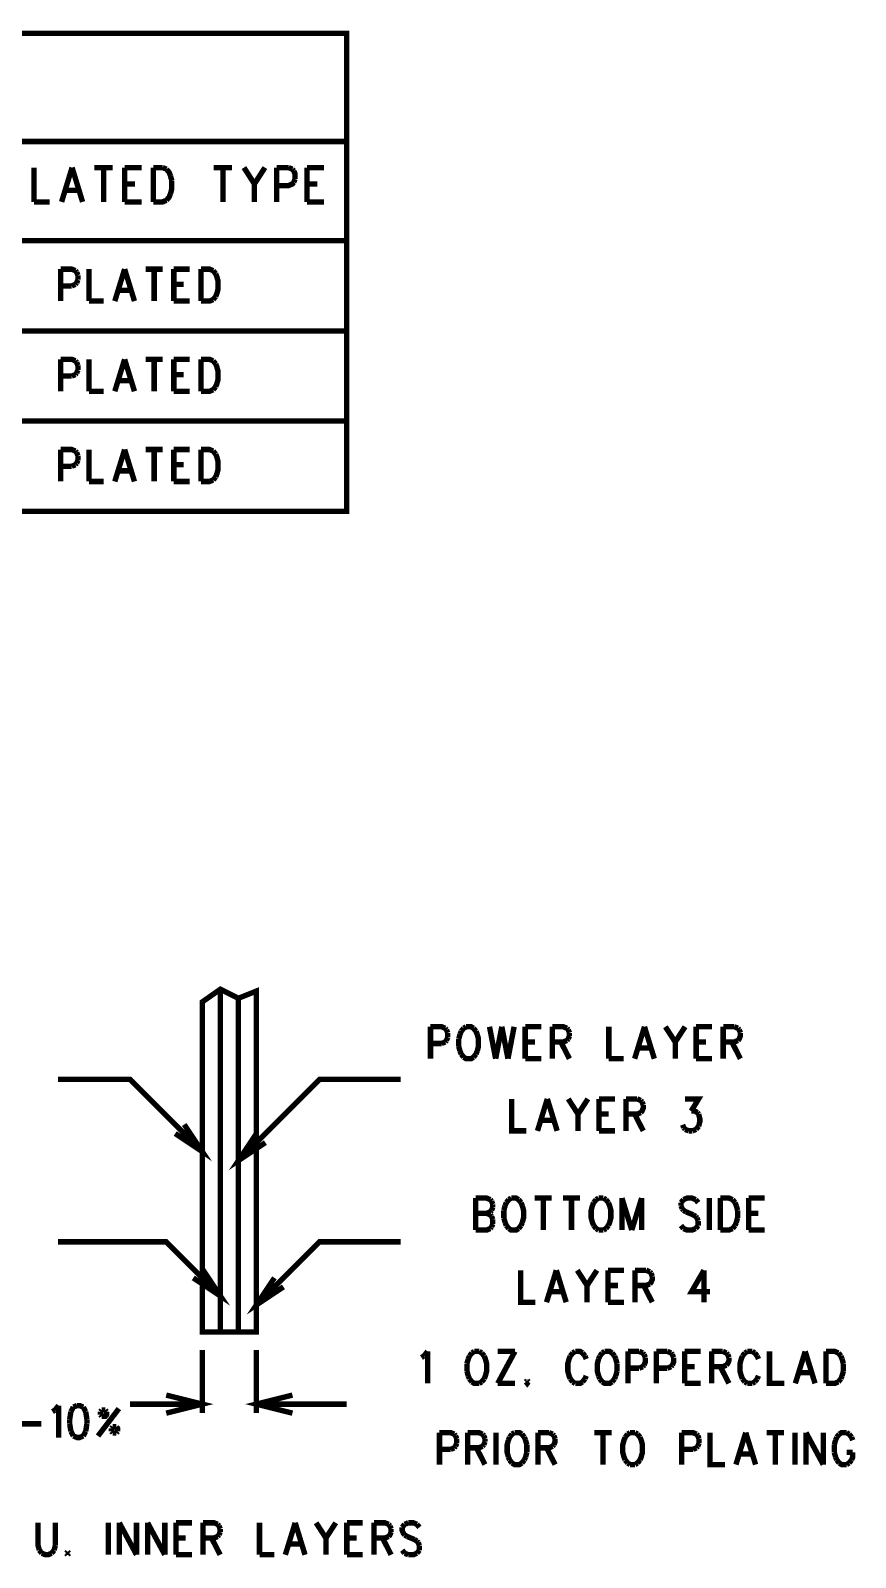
# Model space of a CAD drawing. Extents: x 5.82 to 15.01, y 4.82 to 9.83.
# Drawn here: x 12.724 to 15.01, y 5.375 to 9.607 of the extents above; entities that cross this region are included whole.
import ezdxf

# ---------------------------------------------------------------- set-up
doc = ezdxf.new("R2010")
doc.units = 0
doc.layers.add('DD_PHO', color=1, linetype='CONTINUOUS')

msp = doc.modelspace()

# ---------------------------------------------------------------- linework, layer by layer
at = {"layer": 'DD_PHO', "const_width": 0.015}
for points in [[(9.95, 9.6), (9.95, 8.275), (13.6, 8.275), (13.6, 9.6), (9.95, 9.6)], [(9.95, 9.3), (13.6, 9.3)], [(12.73363, 9.22765), (12.73363, 9.1325)], [(12.83909, 9.22765), (12.81, 9.1325)], [(12.83909, 9.22765), (12.86818, 9.1325)], [(12.9009, 9.22765), (12.95181, 9.22765)], [(12.92636, 9.22765), (12.92636, 9.1325)], [(12.98454, 9.22765), (12.98454, 9.1325)], [(12.98454, 9.22765), (13.03181, 9.22765)], [(13.06454, 9.22765), (13.06454, 9.1325)], [(13.06454, 9.22765), (13.09, 9.22765)], [(13.09, 9.22765), (13.1009, 9.22312)], [(13.1009, 9.22312), (13.10818, 9.21406), (13.11181, 9.205)], [(13.23181, 9.22765), (13.28272, 9.22765)], [(13.25727, 9.22765), (13.25727, 9.1325)], [(13.31545, 9.22765), (13.34454, 9.18234)], [(13.37363, 9.22765), (13.34454, 9.18234)], [(13.40636, 9.22765), (13.40636, 9.1325)], [(13.40636, 9.22765), (13.43909, 9.22765)], [(13.43909, 9.22765), (13.45, 9.22312)], [(13.45, 9.22312), (13.45363, 9.21859)], [(13.49, 9.22765), (13.49, 9.1325)], [(13.49, 9.22765), (13.53727, 9.22765)], [(12.98454, 9.18234), (13.01363, 9.18234)], [(13.11181, 9.205), (13.11545, 9.1914)], [(13.11545, 9.1914), (13.11545, 9.16875), (13.11181, 9.15515)], [(13.34454, 9.18234), (13.34454, 9.1325)], [(13.45363, 9.18687), (13.45, 9.18234), (13.43909, 9.17781), (13.40636, 9.17781)], [(13.45363, 9.21859), (13.45727, 9.20953), (13.45727, 9.19593)], [(13.45727, 9.19593), (13.45363, 9.18687)], [(13.49, 9.18234), (13.51909, 9.18234)], [(12.8209, 9.16421), (12.85727, 9.16421)], [(13.1009, 9.13703), (13.09, 9.1325), (13.06454, 9.1325)], [(13.11181, 9.15515), (13.10818, 9.14609), (13.1009, 9.13703)], [(12.73363, 9.1325), (12.77727, 9.1325)], [(12.98454, 9.1325), (13.03181, 9.1325)], [(13.49, 9.1325), (13.53727, 9.1325)], [(13.6, 9.025), (9.95, 9.025)], [(12.8075, 8.94609), (12.8075, 8.8575)], [(12.8075, 8.94609), (12.83818, 8.94609), (12.8484, 8.94187)], [(12.8484, 8.94187), (12.85181, 8.93765)], [(12.85181, 8.93765), (12.85522, 8.92921)], [(12.85522, 8.92921), (12.85522, 8.91656)], [(12.8859, 8.94609), (12.8859, 8.8575)], [(12.98477, 8.94609), (12.9575, 8.8575)], [(12.98477, 8.94609), (13.01204, 8.8575)], [(13.04272, 8.94609), (13.09045, 8.94609)], [(13.06659, 8.94609), (13.06659, 8.8575)], [(13.12113, 8.94609), (13.12113, 8.8575)], [(13.12113, 8.94609), (13.16545, 8.94609)], [(13.19613, 8.94609), (13.19613, 8.8575)], [(13.19613, 8.94609), (13.22, 8.94609), (13.23022, 8.94187)], [(13.23022, 8.94187), (13.23704, 8.93343)], [(13.23704, 8.93343), (13.24045, 8.925), (13.24386, 8.91234), (13.24386, 8.89125), (13.24045, 8.87859), (13.23704, 8.87015)], [(12.83818, 8.89968), (12.8075, 8.89968)], [(12.8484, 8.9039), (12.83818, 8.89968)], [(12.85181, 8.90812), (12.8484, 8.9039)], [(12.85522, 8.91656), (12.85181, 8.90812)], [(12.96772, 8.88703), (13.00181, 8.88703)], [(13.12113, 8.9039), (13.1484, 8.9039)], [(12.8859, 8.8575), (12.92681, 8.8575)], [(13.12113, 8.8575), (13.16545, 8.8575)], [(13.23022, 8.86171), (13.22, 8.8575), (13.19613, 8.8575)], [(13.23704, 8.87015), (13.23022, 8.86171)], [(9.95, 8.775), (13.6, 8.775)], [(12.8075, 8.69609), (12.8075, 8.6075)], [(12.8075, 8.69609), (12.83818, 8.69609), (12.8484, 8.69187)], [(12.8484, 8.69187), (12.85181, 8.68765)], [(12.85181, 8.68765), (12.85522, 8.67921)], [(12.85522, 8.67921), (12.85522, 8.66656)], [(12.8859, 8.69609), (12.8859, 8.6075)], [(12.98477, 8.69609), (12.9575, 8.6075)], [(12.98477, 8.69609), (13.01204, 8.6075)], [(13.04272, 8.69609), (13.09045, 8.69609)], [(13.06659, 8.69609), (13.06659, 8.6075)], [(13.12113, 8.69609), (13.12113, 8.6075)], [(13.12113, 8.69609), (13.16545, 8.69609)], [(13.19613, 8.69609), (13.19613, 8.6075)], [(13.19613, 8.69609), (13.22, 8.69609), (13.23022, 8.69187)], [(13.23022, 8.69187), (13.23704, 8.68343)], [(13.23704, 8.68343), (13.24045, 8.675), (13.24386, 8.66234), (13.24386, 8.64125), (13.24045, 8.62859), (13.23704, 8.62015)], [(12.83818, 8.64968), (12.8075, 8.64968)], [(12.8484, 8.6539), (12.83818, 8.64968)], [(12.85181, 8.65812), (12.8484, 8.6539)], [(12.85522, 8.66656), (12.85181, 8.65812)], [(12.96772, 8.63703), (13.00181, 8.63703)], [(13.12113, 8.6539), (13.1484, 8.6539)], [(12.8859, 8.6075), (12.92681, 8.6075)], [(13.12113, 8.6075), (13.16545, 8.6075)], [(13.23022, 8.61171), (13.22, 8.6075), (13.19613, 8.6075)], [(13.23704, 8.62015), (13.23022, 8.61171)], [(9.95, 8.525), (13.6, 8.525)], [(12.8075, 8.44609), (12.8075, 8.3575)], [(12.8075, 8.44609), (12.83818, 8.44609), (12.8484, 8.44187)], [(12.8484, 8.44187), (12.85181, 8.43765)], [(12.85181, 8.43765), (12.85522, 8.42921)], [(12.85522, 8.41656), (12.85181, 8.40812)], [(12.85522, 8.42921), (12.85522, 8.41656)], [(12.8859, 8.44609), (12.8859, 8.3575)], [(12.98477, 8.44609), (12.9575, 8.3575)], [(12.98477, 8.44609), (13.01204, 8.3575)], [(13.04272, 8.44609), (13.09045, 8.44609)], [(13.06659, 8.44609), (13.06659, 8.3575)], [(13.12113, 8.44609), (13.12113, 8.3575)], [(13.12113, 8.44609), (13.16545, 8.44609)], [(13.19613, 8.44609), (13.19613, 8.3575)], [(13.19613, 8.44609), (13.22, 8.44609), (13.23022, 8.44187)], [(13.23022, 8.44187), (13.23704, 8.43343)], [(13.23704, 8.43343), (13.24045, 8.425), (13.24386, 8.41234), (13.24386, 8.39125), (13.24045, 8.37859), (13.23704, 8.37015)], [(12.83818, 8.39968), (12.8075, 8.39968)], [(12.8484, 8.4039), (12.83818, 8.39968)], [(12.85181, 8.40812), (12.8484, 8.4039)], [(12.96772, 8.38703), (13.00181, 8.38703)], [(13.12113, 8.4039), (13.1484, 8.4039)], [(12.8859, 8.3575), (12.92681, 8.3575)], [(13.12113, 8.3575), (13.16545, 8.3575)], [(13.23022, 8.36171), (13.22, 8.3575), (13.19613, 8.3575)], [(13.23704, 8.37015), (13.23022, 8.36171)], [(13.2, 6), (13.2, 6.915), (13.25, 6.95), (13.3, 6.925), (13.35, 6.945), (13.35, 6), (13.2, 6)], [(13.25, 6.95), (13.25, 6)], [(13.3, 6.925), (13.3, 6)], [(13.8325, 6.84609), (13.8325, 6.7575)], [(13.8325, 6.84609), (13.86318, 6.84609), (13.8734, 6.84187)], [(13.8734, 6.84187), (13.87681, 6.83765)], [(13.87681, 6.80812), (13.8734, 6.8039)], [(13.87681, 6.83765), (13.88022, 6.82921)], [(13.88022, 6.81656), (13.87681, 6.80812)], [(13.88022, 6.82921), (13.88022, 6.81656)], [(13.91431, 6.825), (13.9109, 6.81234)], [(13.9109, 6.81234), (13.9109, 6.79125)], [(13.91772, 6.83343), (13.91431, 6.825)], [(13.92454, 6.84187), (13.91772, 6.83343)], [(13.93136, 6.84609), (13.92454, 6.84187)], [(13.95181, 6.84187), (13.945, 6.84609), (13.93136, 6.84609)], [(13.95863, 6.83343), (13.95181, 6.84187)], [(13.96204, 6.825), (13.95863, 6.83343)], [(13.96204, 6.77859), (13.96545, 6.79125), (13.96545, 6.81234), (13.96204, 6.825)], [(13.99613, 6.84609), (14.01318, 6.7575)], [(14.03022, 6.84609), (14.01318, 6.7575)], [(14.03022, 6.84609), (14.04727, 6.7575)], [(14.06431, 6.84609), (14.04727, 6.7575)], [(14.095, 6.84609), (14.095, 6.7575)], [(14.095, 6.84609), (14.13931, 6.84609)], [(14.17, 6.84609), (14.17, 6.7575)], [(14.17, 6.84609), (14.20068, 6.84609), (14.2109, 6.84187)], [(14.2109, 6.80812), (14.20068, 6.8039)], [(14.2109, 6.84187), (14.21431, 6.83765)], [(14.21431, 6.81234), (14.2109, 6.80812)], [(14.21431, 6.83765), (14.21772, 6.82921)], [(14.21772, 6.82078), (14.21431, 6.81234)], [(14.21772, 6.82921), (14.21772, 6.82078)], [(14.32681, 6.84609), (14.32681, 6.7575)], [(14.42568, 6.84609), (14.3984, 6.7575)], [(14.42568, 6.84609), (14.45295, 6.7575)], [(14.48363, 6.84609), (14.5109, 6.8039)], [(14.53818, 6.84609), (14.5109, 6.8039)], [(14.56886, 6.84609), (14.56886, 6.7575)], [(14.56886, 6.84609), (14.61318, 6.84609)], [(14.64386, 6.84609), (14.64386, 6.7575)], [(14.64386, 6.84609), (14.67454, 6.84609)], [(14.67454, 6.84609), (14.68477, 6.84187)], [(14.68477, 6.80812), (14.67454, 6.8039)], [(14.68477, 6.84187), (14.68818, 6.83765)], [(14.69159, 6.82921), (14.69159, 6.82078), (14.68818, 6.81234), (14.68477, 6.80812)], [(14.68818, 6.83765), (14.69159, 6.82921)], [(13.86318, 6.79968), (13.8325, 6.79968)], [(13.8734, 6.8039), (13.86318, 6.79968)], [(13.9109, 6.79125), (13.91431, 6.77859)], [(13.91431, 6.77859), (13.91772, 6.77015)], [(13.91772, 6.77015), (13.92454, 6.76171)], [(13.95181, 6.76171), (13.95863, 6.77015)], [(13.95863, 6.77015), (13.96204, 6.77859)], [(14.095, 6.8039), (14.12227, 6.8039)], [(14.20068, 6.8039), (14.17, 6.8039)], [(14.19386, 6.8039), (14.21772, 6.7575)], [(14.40863, 6.78703), (14.44272, 6.78703)], [(14.5109, 6.8039), (14.5109, 6.7575)], [(14.56886, 6.8039), (14.59613, 6.8039)], [(14.67454, 6.8039), (14.64386, 6.8039)], [(14.66772, 6.8039), (14.69159, 6.7575)], [(13.92454, 6.76171), (13.93136, 6.7575), (13.945, 6.7575), (13.95181, 6.76171)], [(14.095, 6.7575), (14.13931, 6.7575)], [(14.32681, 6.7575), (14.36772, 6.7575)], [(14.56886, 6.7575), (14.61318, 6.7575)], [(12.8, 6.7), (13, 6.7), (13.2, 6.5)], [(13.75, 6.7), (13.525, 6.7), (13.3, 6.475)], [(14.0575, 6.64609), (14.0575, 6.5575), (14.0984, 6.5575)], [(14.15636, 6.64609), (14.12909, 6.5575)], [(14.15636, 6.64609), (14.18363, 6.5575)], [(14.21431, 6.64609), (14.24159, 6.6039)], [(14.26886, 6.64609), (14.24159, 6.6039)], [(14.29954, 6.64609), (14.29954, 6.5575)], [(14.29954, 6.64609), (14.34386, 6.64609)], [(14.37454, 6.64609), (14.37454, 6.5575)], [(14.37454, 6.64609), (14.40522, 6.64609)], [(14.40522, 6.64609), (14.41545, 6.64187)], [(14.41545, 6.64187), (14.41886, 6.63765)], [(14.41886, 6.63765), (14.42227, 6.62921)], [(14.53818, 6.64609), (14.57568, 6.64609), (14.55522, 6.61234)], [(14.24159, 6.6039), (14.24159, 6.5575)], [(14.29954, 6.6039), (14.32681, 6.6039)], [(14.40522, 6.6039), (14.37454, 6.6039)], [(14.3984, 6.6039), (14.42227, 6.5575)], [(14.41545, 6.60812), (14.40522, 6.6039)], [(14.42227, 6.62921), (14.42227, 6.62078), (14.41886, 6.61234), (14.41545, 6.60812)], [(14.55522, 6.61234), (14.56545, 6.61234), (14.57227, 6.60812)], [(14.57227, 6.60812), (14.57568, 6.6039)], [(14.57568, 6.6039), (14.57909, 6.59125), (14.57909, 6.58281), (14.57568, 6.57015)], [(13.15, 6.575), (13.2, 6.5), (13.125, 6.55)], [(14.13931, 6.58703), (14.1734, 6.58703)], [(14.29954, 6.5575), (14.34386, 6.5575)], [(14.53477, 6.56593), (14.53136, 6.57437)], [(14.53818, 6.56171), (14.53477, 6.56593)], [(14.5484, 6.5575), (14.53818, 6.56171)], [(14.55863, 6.5575), (14.5484, 6.5575)], [(14.56886, 6.56171), (14.55863, 6.5575)], [(14.57568, 6.57015), (14.56886, 6.56171)], [(13.35, 6.55), (13.3, 6.475), (13.375, 6.525)], [(13.9575, 6.37109), (13.9575, 6.2825)], [(13.9575, 6.37109), (13.98818, 6.37109), (13.9984, 6.36687)], [(13.9984, 6.36687), (14.00181, 6.36265)], [(14.00181, 6.36265), (14.00522, 6.35421)], [(14.00522, 6.34578), (14.00181, 6.33734)], [(14.00522, 6.35421), (14.00522, 6.34578)], [(14.03931, 6.35), (14.0359, 6.33734)], [(14.04272, 6.35843), (14.03931, 6.35)], [(14.04954, 6.36687), (14.04272, 6.35843)], [(14.05636, 6.37109), (14.04954, 6.36687)], [(14.07681, 6.36687), (14.07, 6.37109), (14.05636, 6.37109)], [(14.08363, 6.35843), (14.07681, 6.36687)], [(14.08704, 6.35), (14.08363, 6.35843)], [(14.08704, 6.30359), (14.09045, 6.31625), (14.09045, 6.33734), (14.08704, 6.35)], [(14.12113, 6.37109), (14.16886, 6.37109)], [(14.145, 6.37109), (14.145, 6.2825)], [(14.19954, 6.37109), (14.24727, 6.37109)], [(14.2234, 6.37109), (14.2234, 6.2825)], [(14.28477, 6.35843), (14.28136, 6.35), (14.27795, 6.33734), (14.27795, 6.31625), (14.28136, 6.30359), (14.28477, 6.29515)], [(14.29159, 6.36687), (14.28477, 6.35843)], [(14.2984, 6.37109), (14.29159, 6.36687)], [(14.31204, 6.37109), (14.2984, 6.37109)], [(14.31886, 6.36687), (14.31204, 6.37109)], [(14.32568, 6.35843), (14.31886, 6.36687)], [(14.32568, 6.29515), (14.32909, 6.30359), (14.3325, 6.31625), (14.3325, 6.33734), (14.32909, 6.35), (14.32568, 6.35843)], [(14.36318, 6.37109), (14.36318, 6.2825)], [(14.36318, 6.37109), (14.39045, 6.2825)], [(14.41772, 6.37109), (14.39045, 6.2825)], [(14.41772, 6.37109), (14.41772, 6.2825)], [(14.53363, 6.36687), (14.52681, 6.35843)], [(14.52681, 6.35843), (14.52681, 6.35)], [(14.52681, 6.35), (14.53022, 6.34156)], [(14.53022, 6.34156), (14.53363, 6.33734)], [(14.56772, 6.36687), (14.5575, 6.37109), (14.54386, 6.37109), (14.53363, 6.36687)], [(14.57454, 6.35843), (14.56772, 6.36687)], [(14.60522, 6.37109), (14.60522, 6.2825)], [(14.6359, 6.37109), (14.6359, 6.2825)], [(14.6359, 6.37109), (14.65977, 6.37109), (14.67, 6.36687)], [(14.67, 6.36687), (14.67681, 6.35843)], [(14.67681, 6.35843), (14.68022, 6.35)], [(14.68022, 6.35), (14.68363, 6.33734)], [(14.71431, 6.37109), (14.71431, 6.2825)], [(14.71431, 6.37109), (14.75863, 6.37109)], [(13.9575, 6.3289), (13.98818, 6.3289)], [(13.9984, 6.33312), (13.98818, 6.3289)], [(13.98818, 6.3289), (13.9984, 6.32468)], [(14.00181, 6.33734), (13.9984, 6.33312)], [(13.9984, 6.32468), (14.00181, 6.32046)], [(14.00181, 6.32046), (14.00522, 6.31203)], [(14.00522, 6.29937), (14.00181, 6.29093)], [(14.00522, 6.31203), (14.00522, 6.29937)], [(14.0359, 6.33734), (14.0359, 6.31625)], [(14.0359, 6.31625), (14.03931, 6.30359)], [(14.03931, 6.30359), (14.04272, 6.29515)], [(14.08363, 6.29515), (14.08704, 6.30359)], [(14.53363, 6.33734), (14.54045, 6.33312)], [(14.54045, 6.33312), (14.5609, 6.32468)], [(14.5609, 6.32468), (14.56772, 6.32046)], [(14.56772, 6.32046), (14.57113, 6.31625)], [(14.57113, 6.31625), (14.57454, 6.30781)], [(14.57454, 6.30781), (14.57454, 6.29515)], [(14.68022, 6.30359), (14.67681, 6.29515)], [(14.68363, 6.31625), (14.68022, 6.30359)], [(14.68363, 6.33734), (14.68363, 6.31625)], [(14.71431, 6.3289), (14.74159, 6.3289)], [(13.9984, 6.28671), (13.98818, 6.2825), (13.9575, 6.2825)], [(14.00181, 6.29093), (13.9984, 6.28671)], [(14.04272, 6.29515), (14.04954, 6.28671)], [(14.04954, 6.28671), (14.05636, 6.2825), (14.07, 6.2825), (14.07681, 6.28671)], [(14.07681, 6.28671), (14.08363, 6.29515)], [(14.28477, 6.29515), (14.29159, 6.28671)], [(14.29159, 6.28671), (14.2984, 6.2825)], [(14.2984, 6.2825), (14.31204, 6.2825)], [(14.31204, 6.2825), (14.31886, 6.28671)], [(14.31886, 6.28671), (14.32568, 6.29515)], [(14.53363, 6.28671), (14.52681, 6.29515)], [(14.56772, 6.28671), (14.5575, 6.2825), (14.54386, 6.2825), (14.53363, 6.28671)], [(14.57454, 6.29515), (14.56772, 6.28671)], [(14.67, 6.28671), (14.65977, 6.2825), (14.6359, 6.2825)], [(14.67681, 6.29515), (14.67, 6.28671)], [(14.71431, 6.2825), (14.75863, 6.2825)], [(13.25, 6.1), (13.1, 6.25), (12.8, 6.25)], [(13.35, 6.075), (13.525, 6.25), (13.75, 6.25)], [(13.2, 6.175), (13.25, 6.1), (13.175, 6.15)], [(13.4, 6.15), (13.35, 6.075), (13.425, 6.125)], [(14.0825, 6.17109), (14.0825, 6.0825), (14.1234, 6.0825)], [(14.18136, 6.17109), (14.15409, 6.0825)], [(14.18136, 6.17109), (14.20863, 6.0825)], [(14.23931, 6.17109), (14.26659, 6.1289)], [(14.29386, 6.17109), (14.26659, 6.1289)], [(14.32454, 6.17109), (14.32454, 6.0825)], [(14.32454, 6.17109), (14.36886, 6.17109)], [(14.39954, 6.17109), (14.39954, 6.0825)], [(14.39954, 6.17109), (14.43022, 6.17109)], [(14.43022, 6.17109), (14.44045, 6.16687)], [(14.44045, 6.13312), (14.43022, 6.1289)], [(14.44045, 6.16687), (14.44386, 6.16265)], [(14.44727, 6.15421), (14.44727, 6.14578), (14.44386, 6.13734), (14.44045, 6.13312)], [(14.44386, 6.16265), (14.44727, 6.15421)], [(14.59045, 6.17109), (14.55636, 6.11203), (14.6075, 6.11203)], [(14.59045, 6.17109), (14.59045, 6.0825)], [(14.16431, 6.11203), (14.1984, 6.11203)], [(14.26659, 6.1289), (14.26659, 6.0825)], [(14.32454, 6.1289), (14.35181, 6.1289)], [(14.43022, 6.1289), (14.39954, 6.1289)], [(14.4234, 6.1289), (14.44727, 6.0825)], [(14.32454, 6.0825), (14.36886, 6.0825)], [(13.2, 5.95), (13.2, 5.775)], [(13.35, 5.95), (13.35, 5.775)], [(13.8075, 5.92921), (13.81431, 5.93343)], [(13.81431, 5.93343), (13.82454, 5.94609)], [(13.82454, 5.94609), (13.82454, 5.8575)], [(13.93704, 5.925), (13.93363, 5.91234)], [(13.94045, 5.93343), (13.93704, 5.925)], [(13.94727, 5.94187), (13.94045, 5.93343)], [(13.95409, 5.94609), (13.94727, 5.94187)], [(13.96772, 5.94609), (13.95409, 5.94609)], [(13.97454, 5.94187), (13.96772, 5.94609)], [(13.98136, 5.93343), (13.97454, 5.94187)], [(13.98136, 5.87015), (13.98477, 5.87859), (13.98818, 5.89125), (13.98818, 5.91234), (13.98477, 5.925), (13.98136, 5.93343)], [(14.06659, 5.94609), (14.01886, 5.8575)], [(14.01886, 5.94609), (14.06659, 5.94609)], [(14.22, 5.93343), (14.21659, 5.925), (14.21318, 5.91234), (14.21318, 5.89125), (14.21659, 5.87859), (14.22, 5.87015)], [(14.22681, 5.94187), (14.22, 5.93343)], [(14.23363, 5.94609), (14.22681, 5.94187)], [(14.25409, 5.94187), (14.24727, 5.94609), (14.23363, 5.94609)], [(14.2609, 5.93343), (14.25409, 5.94187)], [(14.26431, 5.925), (14.2609, 5.93343)], [(14.2984, 5.925), (14.295, 5.91234), (14.295, 5.89125), (14.2984, 5.87859)], [(14.30181, 5.93343), (14.2984, 5.925)], [(14.30863, 5.94187), (14.30181, 5.93343)], [(14.31545, 5.94609), (14.30863, 5.94187)], [(14.3359, 5.94187), (14.32909, 5.94609), (14.31545, 5.94609)], [(14.34272, 5.93343), (14.3359, 5.94187)], [(14.34613, 5.925), (14.34272, 5.93343)], [(14.34954, 5.91234), (14.34613, 5.925)], [(14.38022, 5.94609), (14.38022, 5.8575)], [(14.38022, 5.94609), (14.4109, 5.94609)], [(14.4109, 5.94609), (14.42113, 5.94187)], [(14.42113, 5.94187), (14.42454, 5.93765)], [(14.42454, 5.93765), (14.42795, 5.92921)], [(14.42795, 5.92921), (14.42795, 5.91656), (14.42454, 5.90812)], [(14.45863, 5.94609), (14.45863, 5.8575)], [(14.45863, 5.94609), (14.48931, 5.94609)], [(14.48931, 5.94609), (14.49954, 5.94187)], [(14.49954, 5.94187), (14.50295, 5.93765)], [(14.50295, 5.93765), (14.50636, 5.92921)], [(14.50636, 5.92921), (14.50636, 5.91656), (14.50295, 5.90812)], [(14.53704, 5.94609), (14.53704, 5.8575)], [(14.53704, 5.94609), (14.58136, 5.94609)], [(14.61204, 5.94609), (14.61204, 5.8575)], [(14.61204, 5.94609), (14.64272, 5.94609)], [(14.64272, 5.94609), (14.65295, 5.94187)], [(14.65295, 5.94187), (14.65636, 5.93765)], [(14.65977, 5.92921), (14.65977, 5.92078), (14.65636, 5.91234), (14.65295, 5.90812)], [(14.65636, 5.93765), (14.65977, 5.92921)], [(14.69727, 5.93343), (14.69386, 5.925), (14.69045, 5.91234), (14.69045, 5.89125), (14.69386, 5.87859), (14.69727, 5.87015)], [(14.70409, 5.94187), (14.69727, 5.93343)], [(14.7109, 5.94609), (14.70409, 5.94187)], [(14.72454, 5.94609), (14.7109, 5.94609)], [(14.73136, 5.94187), (14.72454, 5.94609)], [(14.73818, 5.93343), (14.73136, 5.94187)], [(14.74159, 5.925), (14.73818, 5.93343)], [(14.77227, 5.94609), (14.77227, 5.8575), (14.81318, 5.8575)], [(14.87113, 5.94609), (14.84386, 5.8575)], [(14.87113, 5.94609), (14.8984, 5.8575)], [(14.92909, 5.94609), (14.92909, 5.8575)], [(14.92909, 5.94609), (14.95295, 5.94609), (14.96318, 5.94187)], [(14.96318, 5.94187), (14.97, 5.93343)], [(14.97, 5.93343), (14.9734, 5.925)], [(14.9734, 5.925), (14.97681, 5.91234)], [(13.93363, 5.91234), (13.93363, 5.89125)], [(13.93363, 5.89125), (13.93704, 5.87859)], [(13.93704, 5.87859), (13.94045, 5.87015)], [(14.2609, 5.87015), (14.26431, 5.87859)], [(14.2984, 5.87859), (14.30181, 5.87015)], [(14.34272, 5.87015), (14.34613, 5.87859)], [(14.34613, 5.87859), (14.34954, 5.89125)], [(14.34954, 5.89125), (14.34954, 5.91234)], [(14.4109, 5.89968), (14.38022, 5.89968)], [(14.42113, 5.9039), (14.4109, 5.89968)], [(14.42454, 5.90812), (14.42113, 5.9039)], [(14.48931, 5.89968), (14.45863, 5.89968)], [(14.49954, 5.9039), (14.48931, 5.89968)], [(14.50295, 5.90812), (14.49954, 5.9039)], [(14.53704, 5.9039), (14.56431, 5.9039)], [(14.64272, 5.9039), (14.61204, 5.9039)], [(14.6359, 5.9039), (14.65977, 5.8575)], [(14.65295, 5.90812), (14.64272, 5.9039)], [(14.73818, 5.87015), (14.74159, 5.87859)], [(14.85409, 5.88703), (14.88818, 5.88703)], [(14.9734, 5.87859), (14.97, 5.87015)], [(14.97681, 5.89125), (14.9734, 5.87859)], [(14.97681, 5.91234), (14.97681, 5.89125)], [(13.94045, 5.87015), (13.94727, 5.86171)], [(13.94727, 5.86171), (13.95409, 5.8575), (13.96772, 5.8575)], [(13.96772, 5.8575), (13.97454, 5.86171)], [(13.97454, 5.86171), (13.98136, 5.87015)], [(14.01886, 5.8575), (14.06659, 5.8575)], [(14.10068, 5.86593), (14.09727, 5.86171)], [(14.09727, 5.86171), (14.10068, 5.8575), (14.10409, 5.86171)], [(14.10409, 5.86171), (14.10068, 5.86593)], [(14.22, 5.87015), (14.22681, 5.86171)], [(14.22681, 5.86171), (14.23363, 5.8575)], [(14.23363, 5.8575), (14.24727, 5.8575), (14.25409, 5.86171)], [(14.25409, 5.86171), (14.2609, 5.87015)], [(14.30181, 5.87015), (14.30863, 5.86171)], [(14.30863, 5.86171), (14.31545, 5.8575), (14.32909, 5.8575), (14.3359, 5.86171)], [(14.3359, 5.86171), (14.34272, 5.87015)], [(14.53704, 5.8575), (14.58136, 5.8575)], [(14.69727, 5.87015), (14.70409, 5.86171)], [(14.70409, 5.86171), (14.7109, 5.8575)], [(14.7109, 5.8575), (14.72454, 5.8575)], [(14.72454, 5.8575), (14.73136, 5.86171)], [(14.73136, 5.86171), (14.73818, 5.87015)], [(14.96318, 5.86171), (14.95295, 5.8575), (14.92909, 5.8575)], [(14.97, 5.87015), (14.96318, 5.86171)], [(12.79159, 5.78343), (12.80181, 5.79609)], [(12.80181, 5.79609), (12.80181, 5.7075)], [(12.84272, 5.79187), (12.8359, 5.77921)], [(12.85295, 5.79609), (12.84272, 5.79187)], [(12.87, 5.79187), (12.85977, 5.79609), (12.85295, 5.79609)], [(12.87681, 5.77921), (12.87, 5.79187)], [(13.2, 5.8), (13, 5.8)], [(13.1, 5.825), (13.2, 5.8), (13.1, 5.775)], [(13.45, 5.775), (13.35, 5.8), (13.45, 5.825)], [(13.35, 5.8), (13.6, 5.8)], [(12.78477, 5.77921), (12.79159, 5.78343)], [(12.8359, 5.77921), (12.8325, 5.75812)], [(12.8325, 5.75812), (12.8325, 5.74546)], [(12.88022, 5.75812), (12.87681, 5.77921)], [(12.88022, 5.74546), (12.88022, 5.75812)], [(12.96886, 5.78765), (12.9109, 5.71171)], [(12.92113, 5.78343), (12.91772, 5.77921)], [(12.91772, 5.77921), (12.91772, 5.77078)], [(12.91772, 5.77078), (12.92113, 5.76656)], [(12.93136, 5.78343), (12.92113, 5.78343)], [(12.92113, 5.76656), (12.93136, 5.76656), (12.93477, 5.77078), (12.93477, 5.77921)], [(12.93477, 5.77921), (12.93136, 5.78343)], [(12.69272, 5.74546), (12.75409, 5.74546)], [(12.8325, 5.74546), (12.8359, 5.72437)], [(12.8359, 5.72437), (12.84272, 5.71171)], [(12.84272, 5.71171), (12.85295, 5.7075), (12.85977, 5.7075), (12.87, 5.71171)], [(12.87, 5.71171), (12.87681, 5.72437)], [(12.87681, 5.72437), (12.88022, 5.74546)], [(12.95181, 5.73703), (12.9484, 5.73281)], [(12.9484, 5.73281), (12.9484, 5.72437)], [(12.9484, 5.72437), (12.95181, 5.72015)], [(12.96204, 5.73703), (12.95181, 5.73703)], [(12.95181, 5.72015), (12.96204, 5.72015)], [(12.96545, 5.72437), (12.96545, 5.73281), (12.96204, 5.73703)], [(12.96204, 5.72015), (12.96545, 5.72437)], [(13.8575, 5.72109), (13.8575, 5.6325)], [(13.8575, 5.72109), (13.88818, 5.72109), (13.8984, 5.71687)], [(13.8984, 5.71687), (13.90181, 5.71265)], [(13.90181, 5.71265), (13.90522, 5.70421)], [(13.9359, 5.72109), (13.9359, 5.6325)], [(13.9359, 5.72109), (13.96659, 5.72109), (13.97681, 5.71687)], [(13.97681, 5.71687), (13.98022, 5.71265)], [(13.98022, 5.71265), (13.98363, 5.70421)], [(14.01431, 5.72109), (14.01431, 5.6325)], [(14.05181, 5.70843), (14.0484, 5.7)], [(14.05863, 5.71687), (14.05181, 5.70843)], [(14.06545, 5.72109), (14.05863, 5.71687)], [(14.0859, 5.71687), (14.07909, 5.72109), (14.06545, 5.72109)], [(14.09272, 5.70843), (14.0859, 5.71687)], [(14.09613, 5.7), (14.09272, 5.70843)], [(14.13022, 5.72109), (14.13022, 5.6325)], [(14.13022, 5.72109), (14.1609, 5.72109)], [(14.1609, 5.72109), (14.17113, 5.71687)], [(14.17113, 5.71687), (14.17454, 5.71265)], [(14.17454, 5.71265), (14.17795, 5.70421)], [(14.28704, 5.72109), (14.33477, 5.72109)], [(14.3109, 5.72109), (14.3109, 5.6325)], [(14.37227, 5.70843), (14.36886, 5.7), (14.36545, 5.68734), (14.36545, 5.66625), (14.36886, 5.65359), (14.37227, 5.64515)], [(14.37909, 5.71687), (14.37227, 5.70843)], [(14.3859, 5.72109), (14.37909, 5.71687)], [(14.39954, 5.72109), (14.3859, 5.72109)], [(14.40636, 5.71687), (14.39954, 5.72109)], [(14.41318, 5.70843), (14.40636, 5.71687)], [(14.41318, 5.64515), (14.41659, 5.65359), (14.42, 5.66625), (14.42, 5.68734), (14.41659, 5.7), (14.41318, 5.70843)], [(14.52909, 5.72109), (14.52909, 5.6325)], [(14.52909, 5.72109), (14.55977, 5.72109), (14.57, 5.71687)], [(14.57, 5.71687), (14.5734, 5.71265)], [(14.5734, 5.71265), (14.57681, 5.70421)], [(14.6075, 5.72109), (14.6075, 5.6325), (14.6484, 5.6325)], [(14.70636, 5.72109), (14.67909, 5.6325)], [(14.70636, 5.72109), (14.73363, 5.6325)], [(14.76431, 5.72109), (14.81204, 5.72109)], [(14.78818, 5.72109), (14.78818, 5.6325)], [(14.84272, 5.72109), (14.84272, 5.6325)], [(14.8734, 5.72109), (14.8734, 5.6325)], [(14.8734, 5.72109), (14.92113, 5.6325)], [(14.92113, 5.72109), (14.92113, 5.6325)], [(14.95863, 5.70843), (14.95522, 5.7)], [(14.96545, 5.71687), (14.95863, 5.70843)], [(14.9859, 5.72109), (14.97227, 5.72109), (14.96545, 5.71687)], [(14.99272, 5.71687), (14.9859, 5.72109)], [(14.99954, 5.70843), (14.99272, 5.71687)], [(15.00295, 5.7), (14.99954, 5.70843)], [(13.88818, 5.67468), (13.8575, 5.67468)], [(13.8984, 5.6789), (13.88818, 5.67468)], [(13.90181, 5.68312), (13.8984, 5.6789)], [(13.90522, 5.69156), (13.90181, 5.68312)], [(13.90522, 5.70421), (13.90522, 5.69156)], [(13.96659, 5.6789), (13.9359, 5.6789)], [(13.95977, 5.6789), (13.98363, 5.6325)], [(13.97681, 5.68312), (13.96659, 5.6789)], [(13.98022, 5.68734), (13.97681, 5.68312)], [(13.98363, 5.69578), (13.98022, 5.68734)], [(13.98363, 5.70421), (13.98363, 5.69578)], [(14.0484, 5.7), (14.045, 5.68734), (14.045, 5.66625), (14.0484, 5.65359)], [(14.09954, 5.68734), (14.09613, 5.7)], [(14.09613, 5.65359), (14.09954, 5.66625)], [(14.09954, 5.66625), (14.09954, 5.68734)], [(14.1609, 5.6789), (14.13022, 5.6789)], [(14.15409, 5.6789), (14.17795, 5.6325)], [(14.17113, 5.68312), (14.1609, 5.6789)], [(14.17454, 5.68734), (14.17113, 5.68312)], [(14.17795, 5.70421), (14.17795, 5.69578), (14.17454, 5.68734)], [(14.55977, 5.67468), (14.52909, 5.67468)], [(14.57, 5.6789), (14.55977, 5.67468)], [(14.5734, 5.68312), (14.57, 5.6789)], [(14.57681, 5.69156), (14.5734, 5.68312)], [(14.57681, 5.70421), (14.57681, 5.69156)], [(14.95522, 5.7), (14.95181, 5.68734)], [(14.95181, 5.68734), (14.95181, 5.66625)], [(14.95181, 5.66625), (14.95522, 5.65359)], [(14.9859, 5.66625), (15.00295, 5.66625)], [(14.99954, 5.64515), (15.00295, 5.65359), (15.00295, 5.66625)], [(14.0484, 5.65359), (14.05181, 5.64515)], [(14.05181, 5.64515), (14.05863, 5.63671)], [(14.05863, 5.63671), (14.06545, 5.6325), (14.07909, 5.6325), (14.0859, 5.63671)], [(14.0859, 5.63671), (14.09272, 5.64515)], [(14.09272, 5.64515), (14.09613, 5.65359)], [(14.37227, 5.64515), (14.37909, 5.63671)], [(14.37909, 5.63671), (14.3859, 5.6325)], [(14.3859, 5.6325), (14.39954, 5.6325)], [(14.39954, 5.6325), (14.40636, 5.63671)], [(14.40636, 5.63671), (14.41318, 5.64515)], [(14.68931, 5.66203), (14.7234, 5.66203)], [(14.95522, 5.65359), (14.95863, 5.64515)], [(14.95863, 5.64515), (14.96545, 5.63671)], [(14.96545, 5.63671), (14.97227, 5.6325), (14.9859, 5.6325)], [(14.9859, 5.6325), (14.99272, 5.63671)], [(14.99272, 5.63671), (14.99954, 5.64515)], [(12.745, 5.47109), (12.745, 5.40781), (12.7484, 5.39515)], [(12.79272, 5.40781), (12.79272, 5.47109)], [(12.93931, 5.47109), (12.93931, 5.3825)], [(12.97, 5.47109), (12.97, 5.3825)], [(12.97, 5.47109), (13.01772, 5.3825)], [(13.01772, 5.47109), (13.01772, 5.3825)], [(13.0484, 5.47109), (13.0484, 5.3825)], [(13.0484, 5.47109), (13.09613, 5.3825)], [(13.09613, 5.47109), (13.09613, 5.3825)], [(13.12681, 5.47109), (13.12681, 5.3825)], [(13.12681, 5.47109), (13.17113, 5.47109)], [(13.20181, 5.47109), (13.20181, 5.3825)], [(13.20181, 5.47109), (13.2325, 5.47109), (13.24272, 5.46687)], [(13.24272, 5.46687), (13.24613, 5.46265)], [(13.24613, 5.46265), (13.24954, 5.45421)], [(13.24954, 5.45421), (13.24954, 5.44578)], [(13.35863, 5.47109), (13.35863, 5.3825)], [(13.4575, 5.47109), (13.43022, 5.3825)], [(13.4575, 5.47109), (13.48477, 5.3825)], [(13.51545, 5.47109), (13.54272, 5.4289)], [(13.57, 5.47109), (13.54272, 5.4289)], [(13.60068, 5.47109), (13.60068, 5.3825)], [(13.60068, 5.47109), (13.645, 5.47109)], [(13.67568, 5.47109), (13.67568, 5.3825)], [(13.67568, 5.47109), (13.70636, 5.47109), (13.71659, 5.46687)], [(13.71659, 5.46687), (13.72, 5.46265)], [(13.72, 5.46265), (13.7234, 5.45421)], [(13.7234, 5.45421), (13.7234, 5.44578)], [(13.7609, 5.46687), (13.75409, 5.45843)], [(13.75409, 5.45843), (13.75409, 5.45), (13.7575, 5.44156), (13.7609, 5.43734)], [(13.77113, 5.47109), (13.7609, 5.46687)], [(13.795, 5.46687), (13.78477, 5.47109), (13.77113, 5.47109)], [(13.80181, 5.45843), (13.795, 5.46687)], [(13.12681, 5.4289), (13.15409, 5.4289)], [(13.2325, 5.4289), (13.20181, 5.4289)], [(13.22568, 5.4289), (13.24954, 5.3825)], [(13.24272, 5.43312), (13.2325, 5.4289)], [(13.24613, 5.43734), (13.24272, 5.43312)], [(13.24954, 5.44578), (13.24613, 5.43734)], [(13.44045, 5.41203), (13.47454, 5.41203)], [(13.54272, 5.4289), (13.54272, 5.3825)], [(13.60068, 5.4289), (13.62795, 5.4289)], [(13.70636, 5.4289), (13.67568, 5.4289)], [(13.69954, 5.4289), (13.7234, 5.3825)], [(13.71659, 5.43312), (13.70636, 5.4289)], [(13.7234, 5.44578), (13.72, 5.43734), (13.71659, 5.43312)], [(13.7609, 5.43734), (13.76772, 5.43312)], [(13.76772, 5.43312), (13.78818, 5.42468)], [(13.78818, 5.42468), (13.795, 5.42046)], [(13.795, 5.42046), (13.7984, 5.41625)], [(13.7984, 5.41625), (13.80181, 5.40781)], [(12.7484, 5.39515), (12.75522, 5.38671)], [(12.75522, 5.38671), (12.76545, 5.3825), (12.77227, 5.3825), (12.7825, 5.38671)], [(12.7825, 5.38671), (12.78931, 5.39515)], [(12.78931, 5.39515), (12.79272, 5.40781)], [(12.82681, 5.39093), (12.8234, 5.38671)], [(12.8234, 5.38671), (12.82681, 5.3825)], [(12.83022, 5.38671), (12.82681, 5.39093)], [(12.82681, 5.3825), (12.83022, 5.38671)], [(13.12681, 5.3825), (13.17113, 5.3825)], [(13.35863, 5.3825), (13.39954, 5.3825)], [(13.60068, 5.3825), (13.645, 5.3825)], [(13.7609, 5.38671), (13.75409, 5.39515)], [(13.77113, 5.3825), (13.7609, 5.38671)], [(13.795, 5.38671), (13.78477, 5.3825), (13.77113, 5.3825)], [(13.80181, 5.39515), (13.795, 5.38671)], [(13.80181, 5.40781), (13.80181, 5.39515)]]:
    msp.add_lwpolyline(points, dxfattribs=at)

doc.saveas('drawing.dxf')
